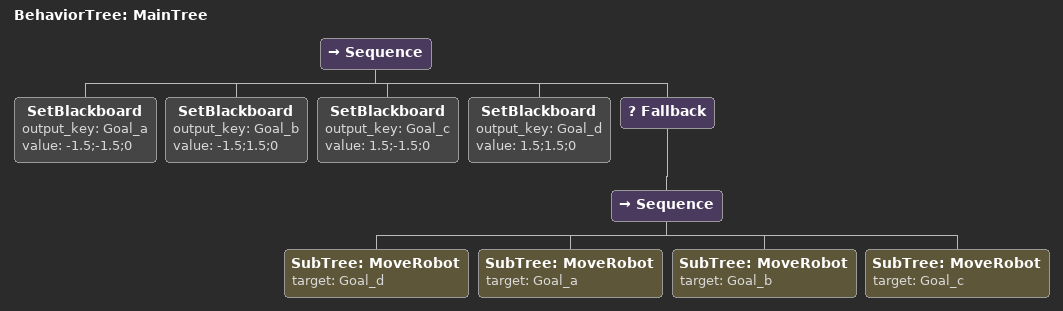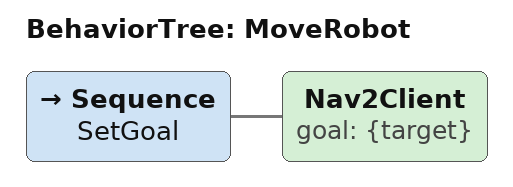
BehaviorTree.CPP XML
<root main_tree_to_execute = "MainTree" >
	<BehaviorTree ID="MainTree">
		<Sequence>
			<SetBlackboard output_key="Goal_a" value="-1.5;-1.5;0" />
			<SetBlackboard output_key="Goal_b" value="-1.5;1.5;0" />
			<SetBlackboard output_key="Goal_c" value="1.5;-1.5;0" />
			<SetBlackboard output_key="Goal_d" value="1.5;1.5;0" />
			<Fallback>
				<Sequence>
					<SubTree ID="MoveRobot" target="Goal_d" />
					<SubTree ID="MoveRobot" target="Goal_a" />
					<SubTree ID="MoveRobot" target="Goal_b" />
					<SubTree ID="MoveRobot" target="Goal_c" />
				</Sequence>
			</Fallback>
		</Sequence>
	</BehaviorTree>

	<BehaviorTree ID="MoveRobot">
		<Sequence name="SetGoal">
			<Nav2Client goal="{target}" />
		</Sequence>
	</BehaviorTree>

</root>
